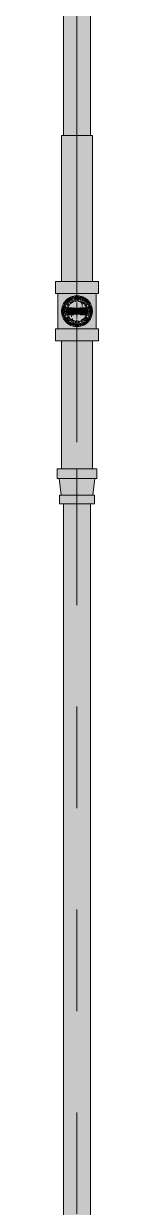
# Model space of a CAD drawing. Header units: millimetres. Extents: x -4000 to 187956, y -58990 to 162485.
# Drawn here: x 6716 to 6784, y 133048 to 134900 of the extents above; entities that cross this region are included whole.
import ezdxf

# ---------------------------------------------------------------- set-up
doc = ezdxf.new("R2010")
doc.units = ezdxf.units.MM
doc.linetypes.add('Dash 1_16_', pattern=[317.5, 158.75, -158.75])
for name, color, linetype, lineweight in [('F-SPRN', 3, 'Continuous', 9), ('P-PIPE', 3, 'Continuous', 9), ('P-PIPE-CNTR', 3, 'Continuous', 9)]:
    doc.layers.add(name, color=color, linetype=linetype, lineweight=lineweight)

# ---------------------------------------------------------------- blocks, each defined once
blk = doc.blocks.new('Sprinkler_Up - DN20-V187-0_000')
at = {"layer": 'F-SPRN', "transparency": 33554534}
for points in [[(-22.2, 0), (-3.9, 0.7), (-1.7, 2.9), (-1.2, 3.5), (-0.4, 5.6), (0.6, 4), (1.2, 3.5), (1.7, 2.9), (4.6, 0), (22.2, 0), (18, 13.1), (6.3, 21.2), (-6.9, 21.2), (-18, 13.1), (-20.5, 5.2)], [(3.4, -21.2), (6.9, -21.2), (18, -13.1), (22.2, 0), (3.9, -0.7), (1.7, -2.9), (1.2, -3.5), (0.6, -4), (-0.6, -4), (-1.2, -3.5), (-1.7, -2.9), (-4.6, 0), (-22.2, 0), (-18, -13.1), (-6.9, -21.2), (0, -21.2)], [(0, -16.7), (6.3, -14.9), (11.8, -11.8), (16.1, -4.3), (15.3, 5.6), (11.8, 11.8), (6.3, 15), (0, 16.7), (-4.3, 16.1), (-11.8, 11.8), (-16.1, 4.3), (-16.1, -4.3), (-10.7, -12.6), (-8.3, -14.4)], [(0, -15.6), (7.8, -13.5), (13.5, -7.8), (15.1, -4), (14.4, 5.6), (13.5, 7.8), (6.3, 13.9), (0, 15.6), (-7.8, 13.5), (-11, 11), (-15.1, 4), (-15.1, -4), (-9, -12.6), (-7.8, -13.5)], [(-14.5, -5.5), (-10.9, -5.5), (-11.4, 5.4), (-14.5, 5.4)], [(-7.7, -5.5), (-7.7, 5.4), (-10.9, 5.4), (-10.9, -5.5)], [(0, -5.5), (0, 5.4), (-7.7, 5.4), (-7.7, -5.5)], [(0, 0), (5.7, 0), (2.9, 4.9), (-2.9, 4.9), (-5.7, 0)], [(2.9, -4.9), (5.7, 0), (-5.7, 0), (-2.9, -4.9)], [(0, 0), (4.6, 0), (0, 4.6), (-4.6, 0)], [(0, -4.6), (4.6, 0), (-4.6, 0)], [(0, -2.6), (1.3, 0), (-1.8, 0)], [(-1.3, 0), (1.8, 0), (0, 2.6)], [(0, -5.5), (7.7, -5.5), (7.7, 5.4), (0, 5.4)], [(10.9, -5.5), (10.9, 5.4), (7.7, 5.4), (7.7, -5.5)], [(14.5, -5.5), (14.5, 5.4), (10.9, 5.4), (10.9, -5.5)]]:
    blk.add_hatch(color=1, dxfattribs=at).paths.add_polyline_path(points)
at = {"layer": 'F-SPRN', "color": 1}
for p, q in [((-11.5, 5.4), (-14.5, 5.4)), ((-14.5, 5.4), (-11.4, 5.4)), ((-14.5, 5.4), (-14.5, 3.7)), ((-14.5, 3.3), (-14.5, 0)), ((-11.4, 5.4), (-11.5, 5.4)), ((-11.5, 5.4), (-11.5, 4)), ((-11.4, 5.4), (-10.9, 5.4)), ((-10.9, 1.9), (-10.9, 3.6)), ((-10.8, 5.4), (-8, 5.4)), ((-8.1, 5.4), (-10.8, 5.4)), ((-8.1, 5.4), (-8.1, 2.8)), ((-8.1, 2.5), (-8.1, 0.7)), ((-7.7, 4.8), (-7.7, 2.7)), ((-7.7, 4.8), (-7.7, 2.7)), ((-7.7, 2.1), (-7.7, 0.5)), ((-7.7, 2.1), (-7.7, 0.5)), ((-6.7, 5.4), (-4.7, 5.4)), ((-5.8, 3.8), (-5.8, 2.2)), ((-2.1, 0), (-2.1, 0)), ((-2.1, 0), (-2.1, -0.1)), ((-0.6, 2), (-0.6, 2)), ((-0.5, 2), (-0.6, 2)), ((0, 2.1), (-0.1, 2.1)), ((0.5, 2), (0.4, 2)), ((0.6, 2), (0.5, 2)), ((1.5, 1.4), (1.4, 1.5)), ((1.6, 1.4), (1.5, 1.4)), ((1.7, 1.2), (1.7, 1.2)), ((1.8, 1), (1.8, 1)), ((2, 0.5), (2, 0.6)), ((2.1, 0.1), (2.1, 0.2)), ((2.1, 0), (2.1, 0.1)), ((2.1, 0), (2.1, 0)), ((4.7, 5.4), (6.3, 5.4)), ((6.3, 5.4), (5.8, 5.4)), ((7.7, 5.4), (10.8, 5.4)), ((7.7, 5.2), (7.7, 2.7)), ((7.7, 5.2), (7.7, 2.7)), ((7.7, 2.3), (7.7, 0.5)), ((7.7, 2.3), (7.7, 0.5)), ((10.8, 5.4), (8.1, 5.4)), ((8.1, 5.4), (8.1, 2.8)), ((8.1, 2.5), (8.1, 0.4)), ((10.9, 5.4), (14.5, 5.4)), ((10.9, 3.6), (10.9, 0.2)), ((14.5, 5.4), (11.5, 5.4)), ((11.5, 5.4), (11.5, 4)), ((11.5, 3), (11.5, 0.2)), ((14.5, 5.4), (14.5, -5.5)), ((-14.5, -1.3), (-14.5, -3.7)), ((-11.4, -5.5), (-14.5, -5.5)), ((-14.5, -5.5), (-11.5, -5.5)), ((-11.5, -5.5), (-11.4, -5.5)), ((-10.9, -5.5), (-11.4, -5.5)), ((-10.9, -2.6), (-10.9, -1.3)), ((-10.8, -5.5), (-8.1, -5.5)), ((-7.8, -5.5), (-10.8, -5.5)), ((-8.1, -4.2), (-8.1, -5.5)), ((-7.7, -2.7), (-7.7, -4)), ((-7.7, -2.7), (-7.7, -4)), ((-7, -5.5), (-5.8, -5.5)), ((-4.8, -5.5), (-7, -5.5)), ((-5.8, -2.3), (-5.8, -3.8)), ((-2.1, -0.2), (-2.1, -0.3)), ((-0.4, -2), (-0.3, -2.1)), ((0, -2.1), (0.1, -2.1)), ((6.3, -5.5), (4.8, -5.5)), ((5.8, -2.2), (5.8, -3.8)), ((5.8, -5.5), (6.3, -5.5)), ((7.7, -0.5), (7.7, -2.3)), ((7.7, -0.5), (7.7, -2.3)), ((7.7, -2.7), (7.7, -5.4)), ((7.7, -2.7), (7.7, -5.4)), ((10.8, -5.5), (7.7, -5.5)), ((8.1, -0.4), (8.1, -2.5)), ((8.1, -2.8), (8.1, -5.5)), ((8.1, -5.5), (10.8, -5.5)), ((10.9, -0.2), (10.9, -3.6)), ((14.5, -5.5), (10.9, -5.5)), ((11.5, -0.2), (11.5, -3)), ((11.5, -4), (11.5, -5.5)), ((11.5, -5.5), (14.5, -5.5))]:
    blk.add_line(p, q, dxfattribs=at)
at = {"layer": 'F-SPRN', "color": 1, "flags": 128}
for points in [[(-1.6, 1.3), (-1.7, 1.2), (-1.7, 1.1), (-1.8, 1.1), (-1.8, 1), (-1.9, 0.9), (-1.9, 0.8), (-1.9, 0.8), (-2, 0.7), (-2, 0.6), (-2, 0.5), (-2, 0.5), (-2, 0.4), (-2.1, 0.3), (-2.1, 0.2), (-2.1, 0.1), (-2.1, 0)], [(-0.6, 2), (-0.7, 2), (-0.8, 1.9), (-0.9, 1.9), (-0.9, 1.9), (-1, 1.8), (-1.1, 1.8), (-1.2, 1.7), (-1.2, 1.7), (-1.3, 1.6), (-1.4, 1.6), (-1.4, 1.5), (-1.5, 1.5), (-1.5, 1.4), (-1.6, 1.3), (-1.6, 1.3)], [(-0.1, 2.1), (-0.1, 2.1), (-0.2, 2.1), (-0.3, 2.1), (-0.4, 2), (-0.5, 2)], [(0.4, 2), (0.4, 2), (0.3, 2.1), (0.2, 2.1), (0.1, 2.1), (0, 2.1)], [(0.8, 1.9), (0.7, 2), (0.6, 2)], [(0.9, 1.9), (0.8, 1.9), (0.8, 1.9)], [(1.1, 1.8), (1, 1.8), (0.9, 1.9)], [(1.2, 1.7), (1.1, 1.7), (1.1, 1.8)], [(1.3, 1.6), (1.3, 1.7), (1.2, 1.7)], [(1.4, 1.5), (1.4, 1.5), (1.3, 1.6)], [(1.7, 1.2), (1.6, 1.3), (1.6, 1.4)], [(1.8, 1), (1.8, 1.1), (1.7, 1.2)], [(1.9, 0.8), (1.9, 0.9), (1.8, 1)], [(2, 0.6), (2, 0.7), (1.9, 0.7), (1.9, 0.8)], [(2.1, 0.3), (2, 0.4), (2, 0.5)], [(2.1, 0.2), (2.1, 0.2), (2.1, 0.3)], [(-2.1, -0.1), (-2.1, -0.2), (-2.1, -0.2)], [(-2.1, -0.3), (-2, -0.4), (-2, -0.5), (-2, -0.6), (-2, -0.7), (-1.9, -0.7), (-1.9, -0.8), (-1.9, -0.9), (-1.8, -1), (-1.8, -1), (-1.8, -1.1), (-1.7, -1.2), (-1.7, -1.2), (-1.6, -1.3), (-1.6, -1.4), (-1.5, -1.4), (-1.4, -1.5), (-1.4, -1.5), (-1.3, -1.6), (-1.3, -1.7), (-1.2, -1.7), (-1.1, -1.7), (-1.1, -1.8), (-1, -1.8), (-0.9, -1.9), (-0.8, -1.9), (-0.8, -1.9), (-0.7, -2), (-0.6, -2), (-0.5, -2), (-0.4, -2), (-0.4, -2)], [(-0.3, -2.1), (-0.2, -2.1), (-0.1, -2.1), (0, -2.1)], [(0.1, -2.1), (0.1, -2.1), (0.2, -2.1)], [(0.2, -2.1), (0.3, -2.1), (0.4, -2)], [(0.4, -2), (0.5, -2), (0.6, -2), (0.6, -2), (0.7, -2), (0.8, -1.9), (0.9, -1.9), (0.9, -1.9), (1, -1.8), (1.1, -1.8), (1.2, -1.7), (1.2, -1.7), (1.3, -1.6), (1.4, -1.6), (1.4, -1.5), (1.5, -1.5), (1.5, -1.4), (1.6, -1.3), (1.6, -1.3), (1.7, -1.2), (1.7, -1.1), (1.8, -1.1), (1.8, -1), (1.9, -0.9), (1.9, -0.8), (1.9, -0.8), (2, -0.7), (2, -0.6), (2, -0.5), (2, -0.5), (2, -0.4)], [(2, -0.4), (2.1, -0.3), (2.1, -0.2), (2.1, -0.1), (2.1, 0)]]:
    blk.add_lwpolyline(points, dxfattribs=at)
at = {"layer": 'F-SPRN', "color": 1}
for radius, start, end in [(22.2, 360, 180), (21.9, 108.2621, 125.7507), (21.9, 99.348, 107.901), (21.9, 90.145, 98.8503), (21.9, 73.1949, 89.4624), (21.9, 72, 73.1949), (21.9, 54.2493, 71.7379), (21.9, 165.6773, 179.2615), (21.9, 144.7698, 164.2226), (21.9, 126.6942, 143.2701), (16.7, 167.6802, 180), (16.7, 167.6802, 180), (16.7, 155.3879, 164.9693), (16.7, 155.3879, 164.9693), (15.6, 166.4265, 180), (15.6, 166.4265, 180), (15.6, 158.6068, 165), (15.6, 158.6068, 165), (16.7, 136.7213, 149.931), (16.7, 136.7213, 149.931), (15.6, 150.9409, 156.3845), (15.6, 150.9409, 156.3845), (15.6, 138.4214, 150), (15.6, 138.4214, 150), (16.7, 121.4181, 130.5751), (16.7, 121.4181, 130.5751), (15.6, 120.5262, 133.2078), (15.6, 120.5262, 133.2078), (16.7, 106.5995, 120), (16.7, 106.5995, 120), (15.6, 114.4363, 119.9813), (15.6, 114.4363, 119.9813), (4.63, 155.7832, 180), (4.63, 155.7832, 180), (16.7, 96.4143, 105), (16.7, 96.4143, 105), (4.63, 109.0192, 138.2703), (4.63, 109.0192, 138.2703), (15.6, 95.5762, 100.6843), (15.6, 95.5762, 100.6843), (2.56, 109.0192, 168.8278), (2.56, 109.0192, 168.8278), (2.04, 109.0192, 180), (16.7, 83.0684, 90), (16.7, 83.0684, 90), (4.63, 17.9592, 90), (4.63, 17.9592, 90), (3.81, 57.0577, 90), (2.56, 14.5599, 90), (2.56, 14.5599, 90), (2.04, 10.4703, 90), (15.6, 75.573, 80.5892), (15.6, 75.573, 80.5892), (3.81, 16.1605, 43.8358), (15.6, 67.5614, 74.5481), (15.6, 67.5614, 74.5481), (16.7, 67.5195, 75), (16.7, 67.5195, 75), (16.7, 60, 66.9212), (16.7, 60, 66.9212), (15.6, 60.0187, 65.5637), (15.6, 60.0187, 65.5637), (15.6, 46.7922, 60), (15.6, 46.7922, 60), (16.7, 49.4249, 58.5819), (16.7, 49.4249, 58.5819), (15.6, 30, 41.5786), (15.6, 30, 41.5786), (16.7, 30, 43.2787), (16.7, 30, 43.2787), (21.9, 36.7299, 53.3058), (15.6, 23.6155, 29.5646), (15.6, 23.6155, 29.5646), (15.6, 15, 21.3932), (15.6, 15, 21.3932), (16.7, 15, 24.6121), (16.7, 15, 24.6121), (15.6, 360, 13.6618), (15.6, 0, 13.6618), (16.7, 360, 12.3198), (16.7, 0, 12.3198), (21.9, 15.7774, 35.2302), (21.9, 0.7385, 14.3227), (22.2, 180, 360), (21.9, 180.7385, 194.3227), (21.9, 195.1849, 215.2302), (21.9, 215.2666, 216), (21.9, 216.7299, 233.3058), (16.7, 180, 192.3198), (16.7, 180, 192.3198), (16.7, 195.0307, 204.6121), (16.7, 195.0307, 204.6121), (15.6, 181.9082, 193.6618), (15.6, 181.9082, 193.6618), (15.6, 197.3339, 209.5646), (15.6, 197.3339, 209.5646), (16.7, 210.069, 223.2787), (16.7, 210.069, 223.2787), (15.6, 212.5472, 221.5786), (15.6, 212.5472, 221.5786), (21.9, 234.2493, 251.7379), (16.7, 225, 226.6864), (16.7, 225, 226.6864), (15.6, 222.7891, 225), (15.6, 222.7891, 225), (16.7, 226.6864, 238.5819), (16.7, 226.6864, 238.5819), (15.6, 234.5513, 240), (15.6, 234.5513, 240), (16.7, 240, 255), (16.7, 240, 255), (15.6, 240.0187, 254.5481), (15.6, 240.0187, 254.5481), (4.63, 197.9592, 0), (4.63, 197.9592, 270), (15.6, 255, 267.64), (15.6, 255, 267.64), (3.81, 196.1605, 270), (2.56, 191.1677, 0), (2.56, 191.1677, 360), (2.04, 190.4703, 0), (16.7, 263.0684, 270), (16.7, 263.0684, 270), (4.63, 270, 360), (3.81, 270, 360), (15.6, 275.5762, 280.6843), (15.6, 275.5762, 280.6843), (16.7, 276.4143, 285), (16.7, 276.4143, 285), (16.7, 286.5995, 292.4805), (16.7, 286.5995, 292.4805), (15.6, 294.4363, 299.9813), (15.6, 294.4363, 299.9813), (16.7, 293.0788, 300), (16.7, 293.0788, 300), (21.9, 288.2621, 305.7507), (15.6, 300, 313.2078), (15.6, 300, 313.2078), (16.7, 301.4181, 310.5751), (16.7, 301.4181, 310.5751), (15.6, 318.4214, 330), (15.6, 318.4214, 330), (16.7, 316.7213, 330), (16.7, 316.7213, 330), (21.9, 306.6942, 323.2701), (15.6, 330.4354, 345), (15.6, 330.4354, 336.3845), (15.6, 339.6139, 345), (15.6, 346.3382, 360), (15.6, 346.3382, 360), (16.7, 335.3879, 345), (16.7, 335.3879, 345), (16.7, 347.6802, 360), (16.7, 347.6802, 360), (21.9, 324.7698, 344.8151), (21.9, 345.6773, 359.2615), (21.9, 252.5583, 269.4624), (21.9, 270.145, 278.8503), (21.9, 279.348, 286.8051), (21.9, 286.8051, 288)]:
    blk.add_arc((0, 0), radius, start, end, dxfattribs=at)
blk = doc.blocks.new('Steel_Transition_Threaded_HoaPhat - Standard-V193-0_000')
at = {"layer": 'P-PIPE', "lineweight": 13, "transparency": 33554534}
h = blk.add_hatch(color=1, dxfattribs=at)
h.paths.add_polyline_path([(6750, 134427.6), (6756.3, 134428.6), (6761.3, 134430.6), (6765.9, 134434.2), (6769.5, 134438.8), (6771.7, 134444.3), (6772.5, 134450.1), (6771.7, 134455.9), (6769.5, 134461.3), (6765.9, 134466), (6761.3, 134469.6), (6755.8, 134471.8), (6750, 134472.6), (6744.2, 134471.8), (6738.8, 134469.6), (6734.1, 134466), (6730.5, 134461.3), (6728.2, 134455.7), (6727.5, 134450.1), (6728.3, 134444.3), (6731.6, 134437.5), (6734.1, 134434.2), (6738.8, 134430.6), (6744.2, 134428.4)])
h.paths.add_polyline_path([(6750, 134430), (6744.8, 134430.7), (6740, 134432.7), (6734.6, 134437.5), (6732.6, 134440), (6730.6, 134444.9), (6729.9, 134450.1), (6730.8, 134455.7), (6732.6, 134460.1), (6735.8, 134464.3), (6740, 134467.5), (6744.8, 134469.5), (6750, 134470.2), (6756.3, 134469), (6760.1, 134467.5), (6764.2, 134464.3), (6767.4, 134460.1), (6769.4, 134455.3), (6770.1, 134450.1), (6769.4, 134444.9), (6767.4, 134440), (6764.2, 134435.9), (6756.3, 134431.1), (6755.2, 134430.7)])
for points in [[(6750, 134430), (6750, 134433.7), (6741.8, 134435.9), (6735.8, 134441.9), (6733.6, 134450.1), (6735.8, 134458.3), (6741.8, 134464.3), (6750, 134466.5), (6750, 134470.2), (6744.8, 134469.5), (6740, 134467.5), (6735.8, 134464.3), (6732.6, 134460.1), (6730.6, 134455.3), (6729.9, 134450.1), (6730.6, 134444.9), (6734.6, 134437.5), (6735.8, 134435.9), (6740, 134432.7), (6744.8, 134430.7)], [(6750, 134431.6), (6756.3, 134432.9), (6759.3, 134434.1), (6763.1, 134437), (6766, 134440.8), (6767.9, 134445.3), (6768.5, 134450.1), (6767.5, 134455.7), (6766, 134459.3), (6763.1, 134463.2), (6756.3, 134467.3), (6754.8, 134468), (6750, 134468.6), (6745.2, 134468), (6740.8, 134466.1), (6736.9, 134463.2), (6732.5, 134455.7), (6732.1, 134454.9), (6731.5, 134450.1), (6732.1, 134445.3), (6736.6, 134437.5), (6736.9, 134437), (6740.8, 134434.1), (6745.2, 134432.2)], [(6750, 134430), (6756.3, 134431.1), (6760.1, 134432.7), (6764.2, 134435.9), (6767.4, 134440), (6769.4, 134444.9), (6770.1, 134450.1), (6769.2, 134455.7), (6767.4, 134460.1), (6764.2, 134464.3), (6756.3, 134469), (6755.2, 134469.5), (6750, 134470.2), (6750, 134466.5), (6758.2, 134464.3), (6764.2, 134458.3), (6766.4, 134450.1), (6764.2, 134441.9), (6758.2, 134435.9), (6750, 134433.7)]]:
    blk.add_hatch(color=1, dxfattribs=at).paths.add_polyline_path(points)
at = {"layer": 'P-PIPE', "color": 20, "lineweight": 13}
for radius, start, end in [(22.5, 90, 270), (22.5, 105, 120), (22.5, 90, 105), (22.5, 75, 90), (22.5, 270, 90), (22.5, 60, 75), (22.5, 165.4667, 180), (22.5, 165, 165.4667), (22.5, 150, 165), (20.1, 166.0499, 180), (22.5, 135, 150), (20.1, 163.6386, 165), (20.1, 150, 162.7449), (18.5, 166.5939, 180), (18.5, 166.5939, 180), (18.5, 157.6232, 165), (18.5, 162.1287, 165), (18.5, 157.6232, 162.1287), (20.1, 135, 148.1553), (16.4, 168.5467, 178.9063), (18.5, 136.4297, 150), (18.5, 136.4297, 150), (22.5, 120, 135), (20.1, 128.8856, 135), (16.4, 143.5463, 150), (18.5, 123.4976, 133.2041), (18.5, 123.4976, 133.2041), (20.1, 120, 125.0043), (16.4, 121.0738, 128.0319), (20.1, 109.6859, 120), (18.5, 106.819, 120), (18.5, 106.819, 120), (16.4, 115.1607, 120), (16.4, 107.4657, 111.9681), (20.1, 100.9975, 105), (18.5, 91.4353, 103.2046), (18.5, 91.4353, 103.2046), (16.4, 96.2132, 104.6042), (20.1, 90.5246, 98.5089), (18.5, 78.0986, 90), (18.5, 78.0986, 90), (20.1, 75.0607, 87.9279), (18.5, 69.8534, 75), (18.5, 69.8534, 75), (16.4, 67.1332, 72.9388), (20.1, 71.5444, 75), (18.5, 60, 68.8886), (18.5, 60, 68.8886), (20.1, 60, 70.3141), (16.4, 50.4733, 56.6389), (20.1, 54.9957, 60), (18.5, 46.7959, 56.5024), (18.5, 46.7959, 56.5024), (22.5, 45, 60), (20.1, 45, 51.1144), (16.4, 30, 38.0319), (18.5, 30, 43.5703), (18.5, 30, 43.5703), (20.1, 31.8447, 45), (22.5, 30, 45), (18.5, 17.8713, 22.3768), (18.5, 15, 22.3768), (20.1, 17.2551, 30), (18.5, 15, 17.8713), (18.5, 0, 13.4061), (18.5, 0, 13.4061), (20.1, 15, 16.3614), (22.5, 15, 30), (20.1, 0, 13.9501), (22.5, 14.5333, 15), (22.5, 0, 14.5333), (22.5, 180, 195), (22.5, 195, 210), (20.1, 180, 193.9501), (22.5, 210, 225), (20.1, 197.2551, 210), (18.5, 180, 193.4061), (18.5, 180, 193.4061), (18.5, 195, 202.3768), (18.5, 195, 202.3768), (20.1, 211.8447, 219.2313), (16.4, 184.8393, 191.4533), (18.5, 210, 223.1616), (18.5, 210, 223.1616), (20.1, 220.1323, 225), (20.1, 225, 231.1144), (16.4, 210.6635, 216.4537), (18.5, 223.1616, 225), (18.5, 223.1616, 225), (18.5, 226.7959, 236.5024), (18.5, 226.7959, 236.5024), (16.4, 225, 225.8748), (16.4, 225.8748, 230.8436), (16.4, 230.8436, 236.6389), (16.4, 240, 246.5955), (16.4, 250.3629, 255), (16.4, 287.4657, 291.9681), (16.4, 293.4045, 300), (18.5, 303.4976, 313.2041), (18.5, 303.4976, 313.2041), (20.1, 308.8856, 315), (18.5, 316.4297, 330), (18.5, 316.4297, 330), (20.1, 315, 328.1553), (16.4, 338.0319, 342.8691), (22.5, 315, 330), (16.4, 353.5463, 8.0319), (18.5, 337.6232, 345), (18.5, 337.6232, 345), (20.1, 330, 342.7449), (18.5, 346.5939, 0), (18.5, 346.5939, 0), (20.1, 346.0499, 0), (22.5, 330, 345), (22.5, 345, 0), (22.5, 225, 240), (20.1, 234.9957, 240), (22.5, 240, 255), (20.1, 240, 255), (18.5, 240, 255), (18.5, 240, 255), (22.5, 255, 270), (20.1, 255.0607, 267.9279), (18.5, 258.0986, 270), (18.5, 258.0986, 270), (16.4, 264.1652, 268.506), (22.5, 270, 285), (20.1, 270.5246, 278.5089), (18.5, 271.4353, 283.2046), (18.5, 271.4353, 283.2046), (16.4, 276.2132, 283.9063), (20.1, 280.9975, 285), (20.1, 285, 288.4556), (22.5, 285, 300), (18.5, 291.1114, 300), (18.5, 291.1114, 300), (20.1, 289.6859, 300), (20.1, 300, 305.0043), (22.5, 300, 315)]:
    blk.add_arc((6750, 134450.1), radius, start, end, dxfattribs=at)

msp = doc.modelspace()

# ---------------------------------------------------------------- hatches: boundary and pattern name
at = {"layer": 'P-PIPE', "transparency": 33554534}
for points in [[(6750, 134725.1), (6750, 136406.5), (6728.9, 136406.5), (6729.6, 134725.1), (6744.5, 134725.1)], [(6750, 134725.1), (6771.1, 134725.1), (6770.4, 136406.5), (6750, 136406.5), (6750, 135076.2)], [(6726.7, 134496.4), (6750, 134496.4), (6750, 134725.1), (6725.9, 134725.1), (6725.9, 134496.4)], [(6767.1, 134496.4), (6774.1, 134496.4), (6773.3, 134725.1), (6750, 134725.1), (6750, 134496.4), (6762.1, 134496.4)], [(6720.7, 134478), (6750, 134478), (6750, 134496.4), (6716.2, 134496.4), (6717.4, 134478)], [(6756.3, 134478), (6783.8, 134478), (6782.6, 134496.4), (6750, 134496.4), (6750, 134478)], [(6731.9, 134422.3), (6750, 134422.3), (6750, 134428.9), (6742.6, 134430.3), (6736.3, 134434), (6731.7, 134439.4), (6729.2, 134446.3), (6729.9, 134455.7), (6731.7, 134460.8), (6736.3, 134466.2), (6742.6, 134469.9), (6750, 134471.2), (6750, 134478), (6720, 134478), (6721, 134422.3), (6728.8, 134422.3)], [(6750, 134426), (6756.3, 134426.8), (6762.1, 134429.2), (6767.1, 134433), (6770.9, 134438), (6773.3, 134443.8), (6774.1, 134450.1), (6773.3, 134456.3), (6770.9, 134462.1), (6767.1, 134467.1), (6762.1, 134471), (6756.2, 134473.4), (6750, 134474.2), (6743.8, 134473.4), (6737.9, 134471), (6733, 134467.1), (6729.1, 134462.1), (6726.6, 134455.7), (6725.9, 134450.1), (6726.7, 134443.8), (6729.5, 134437.5), (6733, 134433), (6737.9, 134429.2), (6743.8, 134426.8)], [(6768.1, 134422.3), (6780, 134422.3), (6779, 134478), (6750, 134478), (6750, 134471.2), (6757.5, 134469.9), (6763.7, 134466.2), (6768.3, 134460.8), (6770.8, 134453.9), (6770.8, 134446.3), (6768.3, 134439.4), (6763.7, 134434), (6756.3, 134430.1), (6750, 134428.9), (6750, 134422.3), (6765, 134422.3)], [(6741.7, 134435.6), (6742.8, 134437.6), (6741.7, 134441.7), (6742.8, 134445.9), (6745.8, 134449), (6757.2, 134454.3), (6758.4, 134458.4), (6757.2, 134462.6), (6755.9, 134464.3), (6750, 134466.8), (6741.7, 134464.6), (6735.5, 134458.4), (6733.3, 134450.1), (6735.5, 134441.7), (6739.2, 134437.5)], [(6750, 134433.4), (6758.4, 134435.6), (6761.8, 134438.3), (6766.1, 134445.8), (6766.1, 134454.4), (6761.8, 134461.9), (6756.3, 134465.1), (6750, 134466.8), (6745.7, 134466.2), (6738.2, 134461.9), (6733.9, 134454.4), (6733.9, 134445.8), (6739.2, 134437.5), (6741.7, 134435.6)], [(6741.3, 134403.8), (6750, 134403.8), (6750, 134422.3), (6716.2, 134422.3), (6717.4, 134403.8), (6733.1, 134403.8)], [(6783.8, 134403.8), (6782.6, 134422.3), (6750, 134422.3), (6750, 134403.8), (6782.6, 134403.8)], [(6743.8, 134203.5), (6750, 134203.5), (6750, 134403.8), (6725.9, 134403.8), (6726.7, 134203.5), (6737.9, 134203.5)], [(6750, 134203.5), (6774.1, 134203.5), (6773.3, 134403.8), (6750, 134403.8), (6750, 134346.2)], [(6750, 134188.6), (6780.8, 134188.6), (6779.8, 134203.5), (6719.2, 134203.5), (6720.3, 134188.6), (6742, 134188.6)], [(6771.5, 134162.2), (6774.8, 134162.2), (6777.1, 134188.6), (6721.9, 134188.6), (6726.1, 134162.2), (6767.5, 134162.2)], [(6777.4, 134148.9), (6776.4, 134162.2), (6722.7, 134162.2), (6723.6, 134148.9), (6776.4, 134148.9)], [(6750, 131494.3), (6750, 134148.9), (6728.9, 134148.9), (6729.6, 131494.3), (6744.5, 131494.3)], [(6750, 131494.3), (6771.1, 131494.3), (6770.4, 134148.9), (6750, 134148.9), (6750, 131499.1)]]:
    msp.add_hatch(color=1, dxfattribs=at).paths.add_polyline_path(points)

# ---------------------------------------------------------------- linework, layer by layer
at = {"layer": 'P-PIPE', "color": 20, "lineweight": 13}
for p, q in [((6728.9, 136406.5), (6728.9, 134725.1)), ((6771.1, 134725.1), (6771.1, 136406.5)), ((6725.9, 134725.1), (6725.9, 134496.4)), ((6774.1, 134725.1), (6725.9, 134725.1)), ((6774.1, 134496.4), (6774.1, 134725.1)), ((6716.2, 134496.4), (6716.2, 134478)), ((6717.4, 134496.4), (6716.2, 134496.4)), ((6750, 134496.4), (6716.2, 134496.4)), ((6720.7, 134496.4), (6717.4, 134496.4)), ((6725.8, 134496.4), (6720.7, 134496.4)), ((6725.9, 134496.4), (6732.9, 134496.4)), ((6732.9, 134496.4), (6726.6, 134496.4)), ((6741.3, 134496.4), (6733.1, 134496.4)), ((6733.1, 134496.4), (6766.9, 134496.4)), ((6750, 134496.4), (6741.3, 134496.4)), ((6766.9, 134496.4), (6750, 134496.4)), ((6783.8, 134496.4), (6750, 134496.4)), ((6773.4, 134496.4), (6767.1, 134496.4)), ((6767.1, 134496.4), (6774.1, 134496.4)), ((6779.3, 134496.4), (6774.2, 134496.4)), ((6782.6, 134496.4), (6779.3, 134496.4)), ((6783.8, 134496.4), (6782.6, 134496.4)), ((6783.8, 134478), (6783.8, 134496.4)), ((6716.2, 134478), (6717.4, 134478)), ((6716.2, 134478), (6750, 134478)), ((6717.4, 134478), (6719.8, 134478)), ((6720, 134478), (6720, 134422.3)), ((6741.2, 134478), (6720, 134478)), ((6721, 134478), (6720, 134478)), ((6720.7, 134478), (6720.9, 134478)), ((6721, 134478), (6741.3, 134478)), ((6724, 134478), (6721, 134478)), ((6728.8, 134478), (6724, 134478)), ((6735, 134478), (6728.8, 134478)), ((6741.2, 134478), (6735, 134478)), ((6742.2, 134478), (6750, 134478)), ((6750, 134478), (6742.2, 134478)), ((6750, 134478), (6742.2, 134478)), ((6750, 134478), (6757.8, 134478)), ((6750, 134478), (6783.8, 134478)), ((6757.8, 134478), (6750, 134478)), ((6757.8, 134478), (6750, 134478)), ((6758.7, 134478), (6779, 134478)), ((6780, 134478), (6758.8, 134478)), ((6765, 134478), (6758.8, 134478)), ((6771.2, 134478), (6765, 134478)), ((6776, 134478), (6771.2, 134478)), ((6779, 134478), (6776, 134478)), ((6780, 134478), (6779, 134478)), ((6780, 134422.3), (6780, 134478)), ((6780.2, 134478), (6782.6, 134478)), ((6782.6, 134478), (6783.8, 134478)), ((6716.2, 134422.3), (6716.2, 134403.8)), ((6717.4, 134422.3), (6716.2, 134422.3)), ((6750, 134422.3), (6716.2, 134422.3)), ((6719.8, 134422.3), (6717.4, 134422.3)), ((6720, 134422.3), (6741.2, 134422.3)), ((6720, 134422.3), (6721, 134422.3)), ((6720.9, 134422.3), (6720.7, 134422.3)), ((6741.3, 134422.3), (6721, 134422.3)), ((6721, 134422.3), (6724, 134422.3)), ((6724, 134422.3), (6728.8, 134422.3)), ((6728.8, 134422.3), (6735, 134422.3)), ((6735, 134422.3), (6741.2, 134422.3)), ((6750, 134422.3), (6742.2, 134422.3)), ((6742.2, 134422.3), (6750, 134422.3)), ((6742.2, 134422.3), (6750, 134422.3)), ((6757.8, 134422.3), (6750, 134422.3)), ((6783.8, 134422.3), (6750, 134422.3)), ((6750, 134422.3), (6757.8, 134422.3)), ((6750, 134422.3), (6757.8, 134422.3)), ((6779, 134422.3), (6758.7, 134422.3)), ((6758.8, 134422.3), (6780, 134422.3)), ((6758.8, 134422.3), (6765, 134422.3)), ((6765, 134422.3), (6771.2, 134422.3)), ((6771.2, 134422.3), (6776, 134422.3)), ((6776, 134422.3), (6779, 134422.3)), ((6779, 134422.3), (6780, 134422.3)), ((6782.6, 134422.3), (6780.2, 134422.3)), ((6783.8, 134422.3), (6782.6, 134422.3)), ((6783.8, 134403.8), (6783.8, 134422.3)), ((6716.2, 134403.8), (6717.4, 134403.8)), ((6716.2, 134403.8), (6750, 134403.8)), ((6717.4, 134403.8), (6720.7, 134403.8)), ((6720.7, 134403.8), (6725.8, 134403.8)), ((6725.9, 134403.8), (6725.9, 134203.5)), ((6732.9, 134403.8), (6725.9, 134403.8)), ((6726.6, 134403.8), (6732.9, 134403.8)), ((6733.1, 134403.8), (6750, 134403.8)), ((6766.9, 134403.8), (6733.1, 134403.8)), ((6750, 134403.8), (6766.9, 134403.8)), ((6750, 134403.8), (6783.8, 134403.8)), ((6767.1, 134403.8), (6773.4, 134403.8)), ((6774.1, 134403.8), (6767.1, 134403.8)), ((6774.1, 134203.5), (6774.1, 134403.8)), ((6774.2, 134403.8), (6779.3, 134403.8)), ((6779.3, 134403.8), (6782.6, 134403.8)), ((6782.6, 134403.8), (6783.8, 134403.8)), ((6719.2, 134203.5), (6719.2, 134188.6)), ((6780.8, 134203.5), (6719.2, 134203.5)), ((6720.3, 134203.5), (6719.2, 134203.5)), ((6723.3, 134203.5), (6720.3, 134203.5)), ((6725.7, 134203.5), (6723.3, 134203.5)), ((6725.9, 134203.5), (6728, 134203.5)), ((6728.2, 134203.5), (6726.5, 134203.5)), ((6771, 134203.5), (6729, 134203.5)), ((6729.1, 134203.5), (6770.9, 134203.5)), ((6773.5, 134203.5), (6771.8, 134203.5)), ((6772, 134203.5), (6774.1, 134203.5)), ((6776.7, 134203.5), (6774.3, 134203.5)), ((6779.8, 134203.5), (6776.7, 134203.5)), ((6780.8, 134203.5), (6779.8, 134203.5)), ((6780.8, 134188.6), (6780.8, 134203.5)), ((6719.2, 134188.6), (6720.3, 134188.6)), ((6719.2, 134188.6), (6780.8, 134188.6)), ((6720.3, 134188.6), (6721.7, 134188.6)), ((6721.9, 134188.6), (6725.2, 134162.2)), ((6723.3, 134188.6), (6742, 134188.6)), ((6742.7, 134188.6), (6757.3, 134188.6)), ((6758, 134188.6), (6776.7, 134188.6)), ((6774.8, 134162.2), (6778.1, 134188.6)), ((6778.3, 134188.6), (6779.8, 134188.6)), ((6779.8, 134188.6), (6780.8, 134188.6)), ((6722.7, 134162.2), (6722.7, 134148.9)), ((6777.4, 134162.2), (6722.7, 134162.2)), ((6723.6, 134162.2), (6722.7, 134162.2)), ((6725, 134162.2), (6723.6, 134162.2)), ((6742.9, 134162.2), (6726.3, 134162.2)), ((6750, 134162.2), (6743.6, 134162.2)), ((6756.4, 134162.2), (6750, 134162.2)), ((6763.7, 134162.2), (6757.1, 134162.2)), ((6773.7, 134162.2), (6763.7, 134162.2)), ((6776.4, 134162.2), (6775, 134162.2)), ((6777.4, 134162.2), (6776.4, 134162.2)), ((6777.4, 134148.9), (6777.4, 134162.2)), ((6722.7, 134148.9), (6723.6, 134148.9)), ((6722.7, 134148.9), (6777.4, 134148.9)), ((6723.6, 134148.9), (6726.3, 134148.9)), ((6726.3, 134148.9), (6728.7, 134148.9)), ((6728.9, 134148.9), (6728.9, 131494.3)), ((6729.6, 134148.9), (6728.9, 134148.9)), ((6768.3, 134148.9), (6731.7, 134148.9)), ((6731.7, 134148.9), (6742.9, 134148.9)), ((6742.9, 134148.9), (6750, 134148.9)), ((6750, 134148.9), (6768.4, 134148.9)), ((6771.1, 134148.9), (6770.4, 134148.9)), ((6771.1, 131494.3), (6771.1, 134148.9)), ((6771.3, 134148.9), (6773.7, 134148.9)), ((6773.7, 134148.9), (6776.4, 134148.9)), ((6776.4, 134148.9), (6777.4, 134148.9))]:
    msp.add_line(p, q, dxfattribs=at)
for radius, start, end in [(24.1, 90, 270), (24.1, 105, 120), (24.1, 90, 105), (24.1, 75, 90), (24.1, 270, 90), (24.1, 74.7978, 75), (24.1, 60, 74.7978), (24.1, 165, 180), (24.1, 150, 165), (21.1, 165.7378, 177.9758), (24.1, 135, 150), (21.1, 158.0211, 164.505), (21.1, 164.505, 165), (21.1, 151.0876, 154.6013), (24.1, 120, 135), (21.1, 137.2293, 141.8404), (21.1, 128.0211, 135), (21.1, 108.8679, 125.8689), (21.1, 99.731, 105), (21.1, 90, 98.0211), (21.1, 75, 87.7707), (21.1, 72.5148, 75), (21.1, 62.2293, 68.0211), (21.1, 54.1311, 60), (24.1, 45, 60), (21.1, 38.1596, 51.9789), (24.1, 30, 45), (21.1, 25.3987, 30), (21.1, 15.495, 21.9789), (21.1, 15, 15.495), (21.1, 2.0242, 12.7707), (24.1, 15, 30), (24.1, 0, 15), (24.1, 180, 195), (24.1, 195, 210), (21.1, 183.5565, 194.2622), (24.1, 210, 225), (21.1, 195, 203.0211), (21.1, 205.3987, 210), (21.1, 219.3488, 233.0211), (21.1, 315, 320.0725), (21.1, 321.9789, 326.1637), (24.1, 315, 330), (21.1, 330, 334.6013), (21.1, 336.9789, 345), (21.1, 345.7378, 357.9758), (24.1, 330, 345), (24.1, 345, 0), (24.1, 225, 240), (21.1, 234.4236, 245.5764), (24.1, 240, 255), (21.1, 246.9789, 251.1321), (24.1, 255, 270), (21.1, 255, 270), (21.1, 270, 276.9789), (24.1, 270, 285), (21.1, 279.731, 287.4852), (24.1, 285, 300), (21.1, 291.9789, 305.8689), (24.1, 300, 315)]:
    msp.add_arc((6750, 134450.1), radius, start, end, dxfattribs=at)
at = {"layer": 'P-PIPE', "color": 1}
for centre, radius, start, end in [((6750, 134450.1), 16.7, 170.1108, 177.203), ((6750, 134450.1), 16.7, 157.579, 164.2722), ((6750, 134458.4), 8.35, 69.0027, 79.2369), ((6750, 134458.4), 8.35, 30, 37.5709), ((6750, 134458.4), 8.35, 322.4291, 330), ((6750, 134458.4), 8.35, 20.1285, 29.0413), ((6750, 134458.4), 8.35, 8.0385, 17.9918), ((6750, 134458.4), 8.35, 352.2824, 1.6717), ((6750, 134450.1), 16.7, 46.0317, 57.203), ((6750, 134450.1), 16.7, 39.3092, 45.2846), ((6750, 134450.1), 16.7, 32.3031, 39.2955), ((6750, 134450.1), 16.7, 23.4069, 31.0974), ((6750, 134450.1), 16.7, 16.9375, 22.421), ((6750, 134450.1), 16.7, 4.3093, 9.8892), ((6750, 134450.1), 16.7, 182.797, 189.8892), ((6750, 134450.1), 16.7, 190.2154, 195.2487), ((6750, 134450.1), 16.7, 232.3204, 237.203), ((6750, 134441.7), 8.35, 172.0327, 181.5407), ((6750, 134441.7), 8.35, 199.9004, 209.0413), ((6750, 134441.7), 8.35, 131.0366, 150), ((6750, 134441.7), 8.35, 210, 211.2432), ((6750, 134441.7), 8.35, 226.6998, 237.8461), ((6750, 134441.7), 8.35, 115.6806, 125.5287), ((6750, 134441.7), 8.35, 100.6842, 114.0387), ((6750, 134441.7), 8.35, 90, 100.6842), ((6750, 134458.4), 8.35, 270, 280.6842), ((6750, 134450.1), 16.7, 308.1274, 313.9683), ((6750, 134450.1), 16.7, 314.7154, 320.6908), ((6750, 134450.1), 16.7, 328.9026, 336.686), ((6750, 134450.1), 16.7, 337.2636, 343.0625), ((6750, 134441.7), 8.35, 249.0027, 259.2369), ((6750, 134450.1), 16.7, 264.6626, 273.5288)]:
    msp.add_arc(centre, radius, start, end, dxfattribs=at)
at = {"layer": 'P-PIPE-CNTR', "color": 1, "linetype": 'Dash 1_16_'}
for p, q in [((6750, 134496.4), (6750, 136406.5)), ((6750, 134725.1), (6750, 136406.5)), ((6750, 134725.1), (6750, 134496.4)), ((6750, 134472.6), (6750, 134475.1)), ((6750, 134471.2), (6750, 134472.6)), ((6750, 134468.6), (6750, 134470.2)), ((6750, 134463.6), (6750, 134465.2)), ((6750, 134459.8), (6750, 134462.6)), ((6750, 134455.7), (6750, 134459.1)), ((6750, 134452.6), (6750, 134454.3)), ((6725, 134450.1), (6727.5, 134450.1)), ((6727.8, 134450.1), (6731.5, 134450.1)), ((6731.5, 134450.1), (6733.3, 134450.1)), ((6736.9, 134450.1), (6738.6, 134450.1)), ((6739.1, 134450.1), (6740.4, 134450.1)), ((6740.4, 134450.1), (6742.3, 134450.1)), ((6745.4, 134450.1), (6747.6, 134450.1)), ((6748.7, 134450.1), (6750, 134450.1)), ((6750, 134450.1), (6750, 134452.1)), ((6750, 134448), (6750, 134450.1)), ((6750, 134450.1), (6751.3, 134450.1)), ((6750, 134445.9), (6750, 134447.5)), ((6750, 134441.1), (6750, 134444.6)), ((6750, 134438.1), (6750, 134440.4)), ((6750, 134435), (6750, 134436.5)), ((6751.8, 134450.1), (6754.6, 134450.1)), ((6756.3, 134450.1), (6763.5, 134450.1)), ((6766.4, 134450.1), (6768.5, 134450.1)), ((6768.5, 134450.1), (6772.2, 134450.1)), ((6772.5, 134450.1), (6775, 134450.1)), ((6750, 134432.2), (6750, 134433.4)), ((6750, 134430), (6750, 134431.6)), ((6750, 134427.6), (6750, 134428.9)), ((6750, 134425.1), (6750, 134427.6)), ((6750, 134403.8), (6750, 134203.5)), ((6750, 134403.8), (6750, 134203.5)), ((6750, 134148.9), (6750, 131494.3)), ((6750, 134148.9), (6750, 131494.3))]:
    msp.add_line(p, q, dxfattribs=at)
at = {"layer": 'P-PIPE-CNTR', "color": 20, "lineweight": 13}
for p, q in [((6750, 134474.2), (6750, 134496.4)), ((6750, 134471.2), (6750, 134472.6)), ((6750, 134468.6), (6750, 134470.2)), ((6750, 134463.6), (6750, 134465.2)), ((6750, 134459.8), (6750, 134462.6)), ((6750, 134455.7), (6750, 134459.1)), ((6750, 134452.6), (6750, 134454.3)), ((6750, 134450.1), (6750, 134452.1)), ((6750, 134448), (6750, 134450.1)), ((6750, 134446.1), (6750, 134447.5)), ((6750, 134441.1), (6750, 134444.6)), ((6750, 134438.1), (6750, 134440.1)), ((6750, 134435.3), (6750, 134436.5)), ((6750, 134430), (6750, 134431.6)), ((6750, 134427.6), (6750, 134428.9)), ((6750, 134426), (6750, 134427.6)), ((6750, 134403.8), (6750, 134426)), ((6750, 134203.5), (6750, 134148.9))]:
    msp.add_line(p, q, dxfattribs=at)

# ---------------------------------------------------------------- block references
at = {"layer": 'F-SPRN', "color": 1}
msp.add_blockref('Sprinkler_Up - DN20-V187-0_000', (6750, 134450.1), dxfattribs=at)
at = {"layer": 'P-PIPE', "color": 20, "lineweight": 13}
msp.add_blockref('Steel_Transition_Threaded_HoaPhat - Standard-V193-0_000', (0, 0), dxfattribs=at)

doc.saveas('drawing.dxf')
